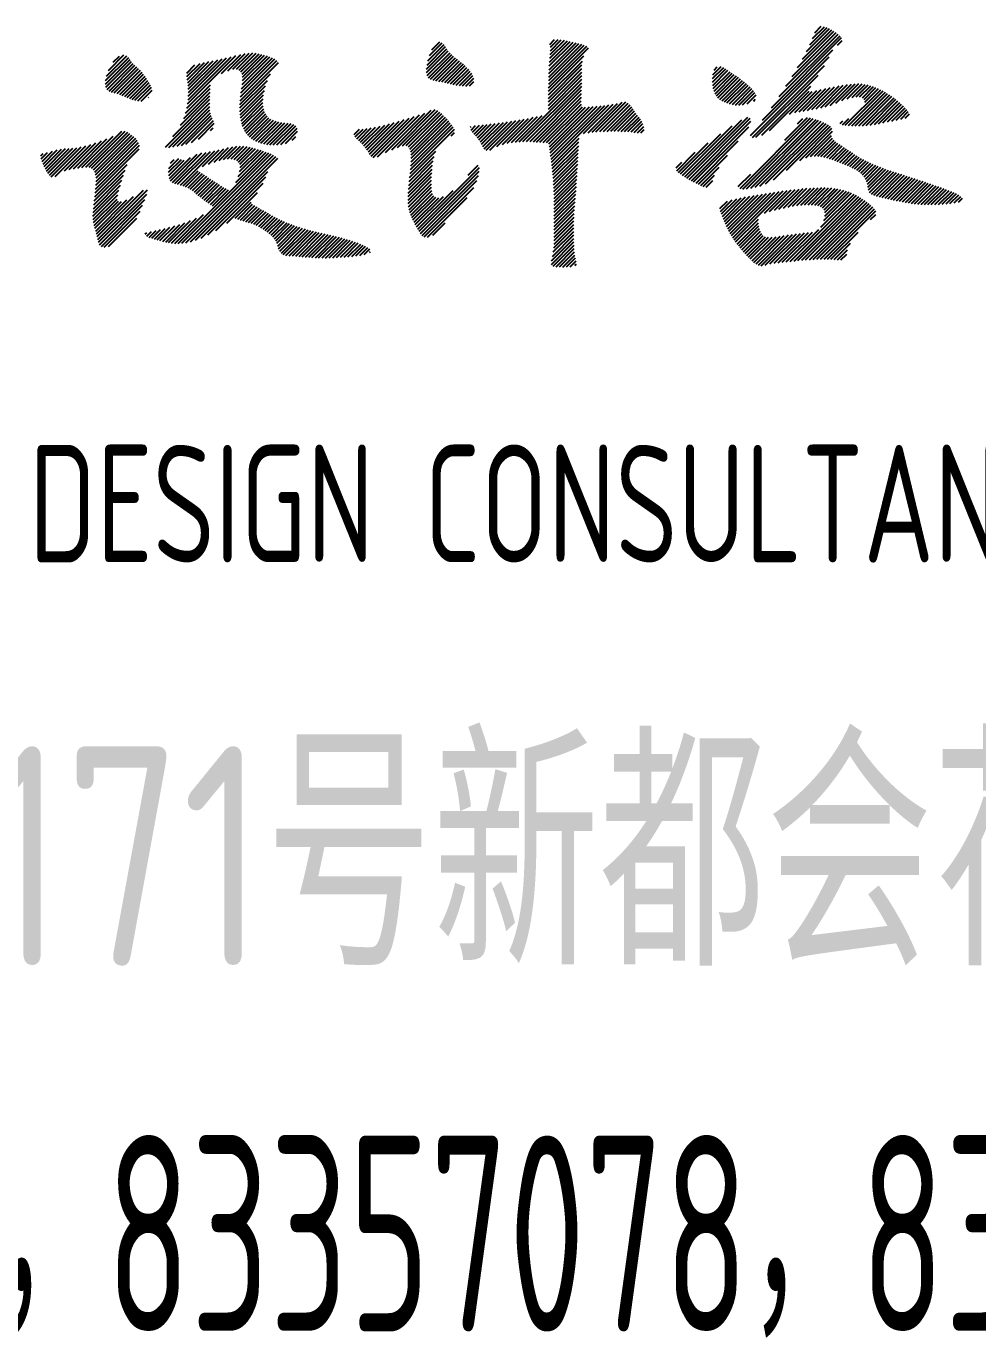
# Model space of a CAD drawing. Extents: x 580289 to 1106878, y -144605 to 78052.
# Drawn here: x 916580 to 917795, y 72422 to 74096 of the extents above; entities that cross this region are included whole.
import ezdxf
from ezdxf.enums import TextEntityAlignment as Align

# ---------------------------------------------------------------- set-up
doc = ezdxf.new("R2010")
doc.units = 0
doc.header["$LTSCALE"] = 100
doc.layers.add('T图框', color=7, linetype='CONTINUOUS')
doc.layers.add('图框', color=254, linetype='CONTINUOUS')
doc.styles.add('HZTXT', font='tssdeng.shx', dxfattribs={"width": 0.7, "bigfont": 'tssdchn.shx'})
doc.styles.add('HZTXT2', font='tssdeng.shx', dxfattribs={"width": 0.7, "bigfont": 'tssdchn.shx'})
doc.styles.add('TK', font='tssdeng.shx', dxfattribs={"width": 0.7, "bigfont": 'tssdchn.shx'})

# ---------------------------------------------------------------- blocks, each defined once
blk = doc.blocks.new('A$C72C84CBD')
at = {"layer": '图框', "color": 0}
for p, q in [((80521, 56353.4), (80550.2, 56382.6)), ((80525.1, 56362), (80547.1, 56384)), ((80528.7, 56370.1), (80543.7, 56385.1)), ((80531.4, 56377.3), (80539.7, 56385.6)), ((80042.8, 56355.6), (80052.9, 56365.8)), ((80193.1, 56339.8), (80219.5, 56366.2)), ((80193.2, 56362.4), (80199.4, 56368.6)), ((80193.5, 56344.7), (80215.8, 56367)), ((80193.8, 56349.5), (80212, 56367.7)), ((80194, 56358.8), (80203.9, 56368.6)), ((80194.1, 56354.3), (80208, 56368.2)), ((80476.2, 56281.7), (80565.7, 56371.2)), ((80485.9, 56295.9), (80563.7, 56373.6)), ((80494.6, 56309.1), (80561.2, 56375.7)), ((80502.5, 56321.4), (80558.6, 56377.6)), ((80509.6, 56333.1), (80555.9, 56379.4)), ((80515.9, 56343.8), (80553.1, 56381.1)), ((80560.3, 56361.3), (80566.6, 56367.6)), ((79630, 56329), (79649.9, 56349)), ((79774.4, 56325.2), (79798.9, 56349.7)), ((79782.4, 56328.8), (79804.5, 56350.8)), ((79788.8, 56330.7), (79809.6, 56351.5)), ((79793.4, 56330.8), (79814.2, 56351.6)), ((79796.7, 56329.6), (79818.4, 56351.3)), ((79799.1, 56327.5), (79822.2, 56350.6)), ((79800.6, 56324.5), (79825.9, 56349.8)), ((80036, 56326.4), (80063.8, 56354.3)), ((80036.1, 56331), (80061.9, 56356.8)), ((80036.6, 56336), (80060.2, 56359.6)), ((80036.7, 56322.6), (80066, 56351.9)), ((80037.7, 56341.6), (80058.4, 56362.3)), ((80038.4, 56319.8), (80068.2, 56349.7)), ((80039.7, 56348.1), (80056.1, 56364.5)), ((80191.8, 56307.1), (80242.7, 56358)), ((80191.9, 56316.2), (80237.3, 56361.6)), ((80191.9, 56311.7), (80240.4, 56360.2)), ((80192.1, 56320.8), (80234, 56362.8)), ((80192.2, 56325.5), (80230.5, 56363.7)), ((80192.4, 56330.2), (80226.8, 56364.6)), ((80192.7, 56335), (80223.2, 56365.4)), ((80464.9, 56265.9), (80554.4, 56355.4)), ((79626.1, 56311.7), (79657.8, 56343.3)), ((79626.4, 56316.5), (79655.9, 56345.9)), ((79626.7, 56307.8), (79659.5, 56340.6)), ((79627.5, 56322), (79653.4, 56347.9)), ((79628.3, 56304.9), (79661.5, 56338.1)), ((79630.8, 56302.8), (79663.8, 56335.9)), ((79633.9, 56301.5), (79666.2, 56333.8)), ((79636.2, 56339.7), (79644, 56347.5)), ((79730, 56321.3), (79747, 56338.3)), ((79730.1, 56325.9), (79740.4, 56336.2)), ((79730.6, 56317.4), (79752.7, 56339.5)), ((79731.1, 56286.5), (79792.8, 56348.1)), ((79731.3, 56313.6), (79758.3, 56340.6)), ((79731.7, 56291.6), (79786.8, 56346.6)), ((79731.8, 56309.5), (79763.9, 56341.7)), ((79732, 56296.4), (79780.9, 56345.2)), ((79732, 56305.3), (79769.5, 56342.8)), ((79732.1, 56300.9), (79775.2, 56344)), ((79798.1, 56290.6), (79847, 56339.4)), ((79798.5, 56295.4), (79845.1, 56342.1)), ((79799.1, 56300.5), (79842.5, 56344)), ((79799.8, 56305.8), (79839.5, 56345.4)), ((79800.6, 56311.1), (79836.2, 56346.7)), ((79801.3, 56320.7), (79829.4, 56348.9)), ((79801.3, 56316.2), (79832.9, 56347.8)), ((80041, 56318), (80070.6, 56347.6)), ((80044.3, 56316.8), (80073, 56345.5)), ((80048, 56316), (80075.5, 56343.5)), ((80051.8, 56315.3), (80078, 56341.5)), ((80055.6, 56314.6), (80080.5, 56339.5)), ((80059.3, 56313.8), (80083, 56337.5)), ((80062.9, 56313), (80085.4, 56335.4)), ((80066.6, 56312.1), (80087.6, 56333.1)), ((80191.8, 56302.6), (80236.8, 56347.7)), ((80191.8, 56298.1), (80234.9, 56341.2)), ((80191.8, 56293.6), (80234.4, 56336.2)), ((80401.1, 56318.8), (80415.3, 56333)), ((80401.4, 56323.6), (80412, 56334.3)), ((80403, 56329.7), (80407, 56333.7)), ((80449.6, 56246.1), (80549.9, 56346.4)), ((80451.8, 56243.8), (80543.7, 56335.7)), ((79637.4, 56300.5), (79668.5, 56331.7)), ((79641, 56299.6), (79670.8, 56329.4)), ((79644.4, 56298.5), (79672.9, 56327)), ((79647.7, 56297.4), (79674.9, 56324.5)), ((79650.9, 56296.1), (79676.8, 56322)), ((79654.1, 56294.8), (79678.6, 56319.3)), ((79657.3, 56293.4), (79680.4, 56316.6)), ((79797.8, 56281.3), (79833.1, 56316.6)), ((79797.9, 56285.9), (79837, 56325)), ((80070.2, 56311.3), (80089.8, 56330.8)), ((80074, 56310.6), (80091.8, 56328.3)), ((80077.9, 56310), (80093.6, 56325.7)), ((80082, 56309.5), (80095.1, 56322.7)), ((80086.2, 56309.3), (80096.2, 56319.3)), ((80154.4, 56238.3), (80234.2, 56318.1)), ((80191.6, 56280), (80234.3, 56322.7)), ((80191.7, 56289.1), (80234.3, 56331.7)), ((80191.7, 56284.6), (80234.3, 56327.2)), ((80401.1, 56314.3), (80418, 56331.2)), ((80401.4, 56310.2), (80420.7, 56329.4)), ((80402, 56306.3), (80423.4, 56327.6)), ((80403, 56302.8), (80426.1, 56325.9)), ((80404.3, 56299.5), (80428.8, 56324.1)), ((80405.9, 56296.7), (80431.5, 56322.3)), ((80407.9, 56294.2), (80434.2, 56320.5)), ((80410.3, 56292.2), (80436.8, 56318.6)), ((80413.1, 56290.5), (80439.3, 56316.6)), ((80456.4, 56243.9), (80535.6, 56323.2)), ((79660.5, 56292.2), (79682.1, 56313.7)), ((79663.9, 56291.1), (79683.6, 56310.8)), ((79667.6, 56290.3), (79685, 56307.7)), ((79671.8, 56290), (79685.9, 56304.1)), ((79726.1, 56268), (79759.7, 56301.6)), ((79728.5, 56274.9), (79759.7, 56306.1)), ((79730.1, 56281), (79760.1, 56310.9)), ((79797.8, 56276.8), (79830.6, 56309.7)), ((79798.1, 56272.6), (79829, 56303.5)), ((80091, 56309.5), (80096.5, 56315.1)), ((80159.1, 56238.5), (80234.2, 56313.6)), ((80163.7, 56238.6), (80234.1, 56309)), ((80168.1, 56238.5), (80233.9, 56304.3)), ((80172.3, 56238.2), (80233.8, 56299.7)), ((80416.2, 56289.1), (80441.8, 56314.7)), ((80419.4, 56287.8), (80444.2, 56312.6)), ((80422.7, 56286.6), (80446.6, 56310.5)), ((80426.3, 56285.7), (80449, 56308.3)), ((80430.1, 56285), (80451.2, 56306.1)), ((80434.5, 56284.9), (80453.3, 56303.7)), ((80439.4, 56285.3), (80455.1, 56301.1)), ((80463.7, 56246.8), (80526.3, 56309.3)), ((80473.9, 56252.5), (80524.3, 56302.9)), ((80499.4, 56273.5), (80528.2, 56302.2)), ((80506, 56275.6), (80534, 56303.6)), ((80511.4, 56276.5), (80539.8, 56304.9)), ((80516.8, 56277.4), (80545.6, 56306.2)), ((80522.2, 56278.3), (80551.2, 56307.3)), ((80527.8, 56279.4), (80556.8, 56308.5)), ((80533.3, 56280.4), (80562.4, 56309.5)), ((80539, 56281.6), (80567.8, 56310.4)), ((80544.9, 56283), (80573.1, 56311.2)), ((80551.1, 56284.7), (80578.2, 56311.8)), ((80558.5, 56287.6), (80583.1, 56312.3)), ((80566.1, 56290.8), (80587.7, 56312.4)), ((80570.4, 56259.2), (80615.8, 56304.6)), ((80573, 56293.2), (80592, 56312.1)), ((80574.5, 56258.8), (80618.8, 56303.1)), ((80578.8, 56258.5), (80621.7, 56301.5)), ((80579.2, 56294.9), (80595.9, 56311.5)), ((80583.1, 56258.4), (80624.5, 56299.8)), ((80584.5, 56295.7), (80599.5, 56310.7)), ((80588.7, 56295.4), (80603, 56309.7)), ((80592.2, 56294.4), (80606.4, 56308.6)), ((80594.4, 56292.1), (80609.6, 56307.4)), ((80595.3, 56288.6), (80612.8, 56306)), ((79681.1, 56294.8), (79681.4, 56295.1)), ((79702.8, 56231.2), (79759.4, 56287.8)), ((79707.1, 56231), (79759.3, 56283.2)), ((79712.2, 56245.1), (79759.5, 56292.4)), ((79722, 56259.4), (79759.6, 56297)), ((79798.6, 56268.6), (79827.9, 56297.9)), ((79799.3, 56264.8), (79827.4, 56292.9)), ((79800.2, 56261.2), (79827.2, 56288.3)), ((79801.3, 56257.9), (79827.5, 56284.1)), ((80176.5, 56237.9), (80233.6, 56295.1)), ((80180.6, 56237.5), (80233.5, 56290.5)), ((80184.8, 56237.2), (80233.6, 56286)), ((80189.1, 56237.1), (80234.9, 56282.9)), ((80192.1, 56235.6), (80238.8, 56282.3)), ((80192.9, 56231.9), (80243.8, 56282.7)), ((80193.4, 56227.9), (80248.7, 56283.2)), ((80193.9, 56223.9), (80253.7, 56283.7)), ((80194.4, 56219.9), (80258.7, 56284.2)), ((80194.9, 56215.9), (80263.7, 56284.7)), ((80195.4, 56212), (80268.8, 56285.3)), ((80236.5, 56248.6), (80274, 56286.1)), ((80242.1, 56249.6), (80279.5, 56287.1)), ((80247.2, 56250.3), (80285.8, 56288.8)), ((80252.2, 56250.8), (80290.5, 56289)), ((80257, 56251.1), (80293.5, 56287.6)), ((80261.7, 56251.3), (80295.8, 56285.4)), ((80266.4, 56251.5), (80297.8, 56282.9)), ((80445.1, 56286.5), (80456.5, 56297.9)), ((80453.1, 56290.1), (80455.5, 56292.4)), ((80587.6, 56258.4), (80627.3, 56298.1)), ((80592.3, 56258.6), (80630, 56296.3)), ((80597.2, 56259), (80632.6, 56294.4)), ((80602.2, 56259.5), (80635.1, 56292.5)), ((80607.5, 56260.3), (80637.6, 56290.4)), ((80612.9, 56261.2), (80640, 56288.3)), ((80618.5, 56262.4), (80642.3, 56286.1)), ((80624.2, 56263.6), (80644.5, 56283.9)), ((79712.2, 56231.6), (79759.5, 56279)), ((79717.6, 56232.5), (79760.2, 56275.1)), ((79723.1, 56233.5), (79761.2, 56271.6)), ((79729, 56235), (79762.6, 56268.6)), ((79735.9, 56237.3), (79764, 56265.5)), ((79802.7, 56254.7), (79828.2, 56280.3)), ((79804.2, 56251.8), (79829.3, 56276.9)), ((79806, 56249.1), (79830.8, 56273.9)), ((79808, 56246.6), (79832.6, 56271.2)), ((79810.2, 56244.3), (79834.8, 56268.9)), ((79812.7, 56242.3), (79837.5, 56267.1)), ((79815.3, 56240.5), (79840.6, 56265.7)), ((79963.4, 56222.4), (80007.5, 56266.5)), ((79965.2, 56219.8), (80013.9, 56268.4)), ((79968.1, 56218.2), (80020.4, 56270.4)), ((79973.4, 56219), (80027, 56272.6)), ((79983.5, 56224.5), (80033.9, 56274.9)), ((79991.6, 56228.1), (80041.9, 56278.5)), ((79998.8, 56230.9), (80047.2, 56279.3)), ((80005.4, 56232.9), (80050.3, 56277.9)), ((80010.2, 56233.3), (80053, 56276.1)), ((80013.1, 56231.6), (80055.5, 56274.1)), ((80014.8, 56228.9), (80057.8, 56271.9)), ((80015.8, 56225.4), (80060.1, 56269.7)), ((80016.3, 56221.4), (80062.3, 56267.4)), ((80112, 56227.3), (80150, 56265.3)), ((80116.7, 56227.5), (80155.3, 56266.1)), ((80125.9, 56232.2), (80160.6, 56267)), ((80133, 56234.9), (80166.3, 56268.1)), ((80139, 56236.4), (80172.1, 56269.4)), ((80144.5, 56237.3), (80177.7, 56270.6)), ((80149.6, 56237.9), (80183.5, 56271.9)), ((80271, 56251.6), (80299.6, 56280.2)), ((80275.5, 56251.6), (80301.4, 56277.5)), ((80280, 56251.6), (80303.3, 56274.9)), ((80284.4, 56251.5), (80305.2, 56272.3)), ((80288.8, 56251.4), (80307.2, 56269.8)), ((80293, 56251.2), (80309.2, 56267.3)), ((80365.6, 56193.5), (80438.2, 56266.1)), ((80368.3, 56191.8), (80446.1, 56269.5)), ((80371.1, 56190.1), (80449.2, 56268.2)), ((80436.1, 56178.7), (80526.1, 56268.7)), ((80439.8, 56177.9), (80529.6, 56267.8)), ((80444.5, 56178.2), (80533.1, 56266.7)), ((80449.8, 56179), (80536.4, 56265.6)), ((80493.1, 56240.2), (80522.1, 56269.2)), ((80509.5, 56261.1), (80516.4, 56268)), ((80566.7, 56260), (80574.8, 56268)), ((80629.9, 56264.7), (80646.7, 56281.6)), ((80635.5, 56265.9), (80648.8, 56279.2)), ((80641.2, 56267.1), (80650.8, 56276.7)), ((80646.9, 56268.3), (80652.5, 56273.9)), ((79601, 56205.8), (79647.2, 56251.9)), ((79605.3, 56205.6), (79651.5, 56251.8)), ((79608.6, 56204.4), (79654.6, 56250.3)), ((79611, 56202.2), (79657.4, 56248.6)), ((79744.8, 56241.7), (79765, 56262)), ((79760.1, 56252.6), (79763.6, 56256.1)), ((79818.2, 56238.9), (79843.9, 56264.6)), ((79821.4, 56237.5), (79847.5, 56263.7)), ((79824.7, 56236.4), (79851.3, 56263)), ((79828.3, 56235.4), (79855.3, 56262.5)), ((79832.1, 56234.8), (79859.4, 56262)), ((79836.1, 56234.3), (79863.2, 56261.4)), ((79840.4, 56234.1), (79866.6, 56260.3)), ((79845.1, 56234.3), (79869.3, 56258.5)), ((79850.1, 56234.8), (79871, 56255.7)), ((79855.9, 56236.1), (79871.5, 56251.8)), ((79943.7, 56247.6), (79950.3, 56254.2)), ((79945, 56244.4), (79955, 56254.4)), ((79947.1, 56242), (79960.1, 56255)), ((79949.4, 56239.8), (79965.4, 56255.8)), ((79951.7, 56237.7), (79971, 56256.9)), ((79954, 56235.4), (79976.7, 56258.1)), ((79956.1, 56233.1), (79982.6, 56259.6)), ((79958.1, 56230.6), (79988.6, 56261.1)), ((79960, 56228), (79994.8, 56262.8)), ((79961.8, 56225.3), (80001.1, 56264.6)), ((80015, 56197.6), (80071.5, 56254.2)), ((80015.4, 56202.6), (80070, 56257.2)), ((80015.9, 56207.5), (80068.3, 56259.9)), ((80016.2, 56212.4), (80066.3, 56262.5)), ((80016.4, 56217.1), (80064.3, 56265)), ((80067.6, 56245.8), (80071.9, 56250)), ((80092.1, 56256.8), (80093.1, 56257.8)), ((80092.9, 56253.1), (80098.7, 56258.9)), ((80094.8, 56250.5), (80103.5, 56259.2)), ((80096.9, 56248.1), (80108.5, 56259.7)), ((80099, 56245.8), (80113.5, 56260.3)), ((80101.1, 56243.3), (80118.6, 56260.9)), ((80102.9, 56240.7), (80123.8, 56261.6)), ((80104.7, 56238), (80129, 56262.3)), ((80106.3, 56235.1), (80134.2, 56263)), ((80107.7, 56232), (80139.5, 56263.7)), ((80109.4, 56229.2), (80144.7, 56264.5)), ((80297.1, 56250.8), (80310.8, 56264.5)), ((80301.1, 56250.2), (80312.2, 56261.4)), ((80305.1, 56249.7), (80313.2, 56257.8)), ((80309.3, 56249.5), (80313.6, 56253.8)), ((80362.8, 56195.3), (80426, 56258.5)), ((80374, 56188.5), (80449.8, 56264.3)), ((80376.9, 56186.9), (80447.5, 56257.4)), ((80455.5, 56180.2), (80539.7, 56264.3)), ((80461.5, 56181.7), (80542.9, 56263)), ((80468.6, 56184.3), (80545.9, 56261.6)), ((80478.6, 56189.8), (80548.8, 56260)), ((80495.4, 56202.1), (80551.4, 56258.1)), ((80512.3, 56214.5), (80553.4, 56255.6)), ((80520.2, 56217.9), (80553.9, 56251.6)), ((80563.9, 56261.7), (80567.4, 56265.1)), ((79562.1, 56193.7), (79601.3, 56233)), ((79574, 56201.2), (79607.6, 56234.8)), ((79580.1, 56202.8), (79614.1, 56236.8)), ((79585.6, 56203.8), (79621, 56239.2)), ((79590.9, 56204.6), (79628.1, 56241.8)), ((79596.1, 56205.3), (79636, 56245.2)), ((79612.6, 56199.4), (79660, 56246.8)), ((79613.5, 56177.8), (79669.5, 56233.8)), ((79613.6, 56195.9), (79662.5, 56244.8)), ((79613.9, 56182.8), (79668.5, 56237.3)), ((79614.2, 56192), (79664.9, 56242.7)), ((79614.3, 56187.6), (79666.9, 56240.2)), ((79771.2, 56214.3), (79788.8, 56231.9)), ((79777, 56215.6), (79793.9, 56232.5)), ((79782.2, 56216.3), (79798.6, 56232.7)), ((79786.6, 56216.3), (79803, 56232.6)), ((79790.5, 56215.6), (79807, 56232.1)), ((79864.5, 56240.2), (79869.1, 56244.9)), ((80195.9, 56208), (80230.7, 56242.7)), ((80196.4, 56204), (80230.4, 56238)), ((80196.9, 56199.9), (80230.2, 56233.2)), ((80357.6, 56199), (80395.4, 56236.8)), ((80360.2, 56197.1), (80411.4, 56248.4)), ((80379.9, 56185.4), (80433.7, 56239.2)), ((80526.1, 56219.4), (80552.9, 56246.1)), ((80531.1, 56219.9), (80554.1, 56242.8)), ((80535.5, 56219.8), (80556.1, 56240.3)), ((80539.4, 56219.2), (80558.4, 56238.2)), ((80543.1, 56218.4), (80561, 56236.3)), ((80546.7, 56217.5), (80563.8, 56234.5)), ((80550.1, 56216.4), (80566.5, 56232.8)), ((79543.9, 56220.4), (79546.9, 56223.4)), ((79544.3, 56216.3), (79552.3, 56224.4)), ((79545.4, 56213), (79558.5, 56226.1)), ((79546.7, 56209.8), (79564.7, 56227.8)), ((79548.2, 56206.8), (79570.3, 56228.9)), ((79549.7, 56203.8), (79575.4, 56229.5)), ((79551.2, 56200.8), (79580.1, 56229.8)), ((79552.8, 56198), (79584.8, 56229.9)), ((79554.7, 56195.4), (79589.9, 56230.5)), ((79557.1, 56193.3), (79595.4, 56231.6)), ((79613, 56172.9), (79669.1, 56229)), ((79706.7, 56199.2), (79723.3, 56215.7)), ((79707.1, 56204), (79719.9, 56216.9)), ((79707.9, 56191.4), (79734.8, 56218.3)), ((79709.4, 56188.4), (79743.2, 56222.2)), ((79709.4, 56210.9), (79714.1, 56215.6)), ((79711.8, 56186.4), (79749.4, 56223.9)), ((79714.8, 56184.9), (79754.7, 56224.7)), ((79718.3, 56183.9), (79760.1, 56225.7)), ((79719.1, 56108.3), (79834.7, 56223.9)), ((79722, 56183), (79765.7, 56226.8)), ((79723.9, 56108.6), (79837.9, 56222.6)), ((79729, 56109.3), (79840.9, 56221.2)), ((79734.8, 56110.5), (79843.8, 56219.5)), ((79741.2, 56112.4), (79846.1, 56217.4)), ((79750.1, 56206.7), (79771.4, 56228)), ((79757.7, 56209.8), (79777.2, 56229.3)), ((79764.8, 56212.3), (79783.1, 56230.7)), ((79792.6, 56186.3), (79831.4, 56225.1)), ((79793.7, 56214.3), (79810.8, 56231.4)), ((79795.6, 56193.8), (79828.1, 56226.3)), ((79796.2, 56212.3), (79814.4, 56230.5)), ((79797.4, 56200.1), (79824.8, 56227.5)), ((79797.7, 56209.4), (79817.9, 56229.6)), ((79798.2, 56205.4), (79821.4, 56228.5)), ((80013.8, 56187.5), (80045.9, 56219.6)), ((80014.4, 56192.6), (80047.9, 56226.1)), ((80197.3, 56195.8), (80229.9, 56228.5)), ((80197.6, 56191.7), (80229.7, 56223.7)), ((80197.9, 56187.5), (80229.4, 56219)), ((80355.3, 56201.2), (80378.9, 56224.8)), ((80382.9, 56183.9), (80420, 56221)), ((80553.5, 56215.4), (80569.2, 56231)), ((80556.9, 56214.2), (80571.9, 56229.2)), ((80560.2, 56213.1), (80574.6, 56227.4)), ((80563.5, 56211.9), (80577.3, 56225.7)), ((80566.8, 56210.6), (80580, 56223.9)), ((80570, 56209.3), (80582.7, 56222.1)), ((80573.1, 56208), (80585.5, 56220.3)), ((80576.2, 56206.6), (80588.3, 56218.6)), ((80579.2, 56205.1), (80591.1, 56217)), ((80582.2, 56203.6), (80594, 56215.4)), ((79611.9, 56162.8), (79651.2, 56202.1)), ((79612.5, 56167.9), (79653.8, 56209.1)), ((79707, 56195), (79726.6, 56214.6)), ((79725.4, 56181.9), (79744.7, 56201.2)), ((79728.6, 56180.7), (79747.3, 56199.3)), ((79748.5, 56115.2), (79833.6, 56200.3)), ((80012.4, 56168.2), (80042.8, 56198.5)), ((80012.6, 56172.8), (80043.2, 56203.4)), ((80012.9, 56177.6), (80043.8, 56208.5)), ((80013.3, 56182.5), (80044.6, 56213.8)), ((80024.9, 56126.7), (80103.4, 56205.2)), ((80026.5, 56123.9), (80103.2, 56200.6)), ((80089.2, 56195.5), (80102.1, 56208.5)), ((80198.1, 56183.2), (80229.1, 56214.2)), ((80198.3, 56179), (80228.9, 56209.5)), ((80198.5, 56174.7), (80228.6, 56204.7)), ((80198.7, 56170.3), (80228.4, 56200)), ((80354.7, 56205), (80361.9, 56212.3)), ((80386, 56182.5), (80409.4, 56205.9)), ((80585, 56201.9), (80597, 56213.9)), ((80587.6, 56200.1), (80600, 56212.4)), ((80590.1, 56198), (80603, 56211)), ((80592.3, 56195.8), (80606.1, 56209.6)), ((80594.4, 56193.3), (80609.3, 56208.2)), ((80596.1, 56190.6), (80612.5, 56206.9)), ((80597.6, 56187.6), (80615.7, 56205.7)), ((80598.7, 56184.2), (80619, 56204.4)), ((80599.4, 56180.3), (80622.3, 56203.3)), ((80600.2, 56176.7), (80625.6, 56202.1)), ((80601.5, 56173.5), (80629, 56201)), ((80603.8, 56171.3), (80632.4, 56199.9)), ((80607, 56170), (80635.8, 56198.9)), ((79610.4, 56147.8), (79645.3, 56182.6)), ((79610.8, 56152.7), (79647.2, 56189.1)), ((79611.3, 56157.7), (79649.1, 56195.5)), ((79731.6, 56179.2), (79750, 56197.6)), ((79734.5, 56177.6), (79752.8, 56195.9)), ((79737.2, 56175.8), (79755.5, 56194.1)), ((79739.7, 56173.8), (79758.2, 56192.3)), ((79742.2, 56171.8), (79760.9, 56190.6)), ((79744.6, 56169.7), (79763.7, 56188.8)), ((79747.1, 56167.7), (79766.4, 56187)), ((79749.6, 56165.7), (79769.1, 56185.2)), ((79752.1, 56163.7), (79771.8, 56183.5)), ((79754.7, 56161.9), (79774.6, 56181.7)), ((79756.9, 56119.2), (79831, 56193.3)), ((79767.3, 56125.1), (79827.7, 56185.5)), ((80012.4, 56163.6), (80042.5, 56193.8)), ((80012.6, 56159.3), (80042.4, 56189.1)), ((80013, 56155.3), (80042.3, 56184.5)), ((80028.3, 56121.1), (80102.3, 56195.1)), ((80030.3, 56118.7), (80100.2, 56188.6)), ((80198.8, 56165.9), (80228.1, 56195.2)), ((80198.9, 56161.5), (80227.8, 56190.5)), ((80199, 56157.1), (80227.5, 56185.7)), ((80389.2, 56181.2), (80403.4, 56195.4)), ((80392.7, 56180.3), (80401.2, 56188.8)), ((80433.8, 56180.9), (80449.8, 56196.9)), ((80610.4, 56168.9), (80639.2, 56197.8)), ((80613.9, 56168), (80642.6, 56196.7)), ((80617.5, 56167), (80646, 56195.6)), ((80621.1, 56166.2), (80649.4, 56194.5)), ((80624.8, 56165.3), (80652.8, 56193.3)), ((80628.4, 56164.5), (80656.1, 56192.2)), ((80632.1, 56163.7), (80659.5, 56191.1)), ((80635.8, 56162.9), (80662.9, 56190)), ((80639.6, 56162.2), (80666.3, 56188.9)), ((80643.4, 56161.5), (80669.6, 56187.8)), ((80647.2, 56160.8), (80673, 56186.6)), ((80651, 56160.2), (80676.4, 56185.5)), ((80654.9, 56159.6), (80679.7, 56184.4)), ((80658.9, 56159.1), (80683.1, 56183.2)), ((80663, 56158.6), (80686.4, 56182.1)), ((79610.2, 56143.1), (79643.4, 56176.3)), ((79610.5, 56138.9), (79641.9, 56170.3)), ((79611.1, 56135), (79641.1, 56165)), ((79614.8, 56120.7), (79662.2, 56168.2)), ((79615.7, 56117.2), (79675, 56176.5)), ((79616.6, 56113.6), (79679.8, 56176.8)), ((79617.5, 56109.9), (79679, 56171.5)), ((79757.4, 56160.1), (79777.3, 56180)), ((79760.1, 56158.3), (79780.2, 56178.4)), ((79762.7, 56156.4), (79783.1, 56176.8)), ((79781.1, 56134.3), (79820.1, 56173.4)), ((80013.8, 56151.5), (80042.3, 56180.1)), ((80014.7, 56148), (80042.7, 56175.9)), ((80015.9, 56144.7), (80043.5, 56172.3)), ((80017.2, 56141.5), (80045.2, 56169.4)), ((80018.6, 56138.4), (80047.7, 56167.5)), ((80020.2, 56135.5), (80051.5, 56166.8)), ((80021.7, 56132.5), (80057.7, 56168.5)), ((80023.3, 56129.6), (80069.8, 56176.1)), ((80033.1, 56116.9), (80096.2, 56180)), ((80037.1, 56116.5), (80087.8, 56167.2)), ((80199, 56152.7), (80227.2, 56180.9)), ((80199, 56148.2), (80226.9, 56176.1)), ((80199, 56143.7), (80226.6, 56171.3)), ((80199, 56139.2), (80226.2, 56166.4)), ((80412.4, 56146), (80431.9, 56165.5)), ((80413.6, 56142.8), (80437.5, 56166.7)), ((80414.9, 56139.6), (80443.1, 56167.7)), ((80416.2, 56136.4), (80448.5, 56168.7)), ((80417.6, 56133.3), (80454, 56169.7)), ((80419, 56130.2), (80459.3, 56170.5)), ((80420.4, 56127.1), (80464.7, 56171.4)), ((80421.9, 56124.1), (80470, 56172.3)), ((80423.5, 56121.2), (80475.4, 56173.1)), ((80425.2, 56118.4), (80480.7, 56173.9)), ((80426.9, 56115.6), (80486, 56174.7)), ((80428.7, 56112.9), (80491.2, 56175.5)), ((80467.2, 56146.9), (80496.4, 56176.2)), ((80473.7, 56149), (80501.5, 56176.8)), ((80479.9, 56150.7), (80506.6, 56177.4)), ((80485.8, 56152.1), (80511.6, 56177.9)), ((80491.7, 56153.5), (80516.6, 56178.4)), ((80497.4, 56154.7), (80521.5, 56178.8)), ((80500, 56085.5), (80584.6, 56170)), ((80503, 56155.8), (80526.3, 56179.1)), ((80505, 56086), (80587.5, 56168.5)), ((80508.4, 56156.7), (80531.1, 56179.4)), ((80510, 56086.5), (80590.3, 56166.8)), ((80513.5, 56157.4), (80535.7, 56179.6)), ((80514.9, 56086.9), (80593, 56165)), ((80518.4, 56157.8), (80540.3, 56179.7)), ((80523.1, 56157.9), (80544.8, 56179.7)), ((80527.4, 56157.8), (80549.1, 56179.5)), ((80531.5, 56157.4), (80553.3, 56179.2)), ((80535.3, 56156.7), (80557.3, 56178.7)), ((80538.7, 56155.6), (80561.1, 56178)), ((80539.3, 56129.3), (80581.6, 56171.5)), ((80541.4, 56153.9), (80564.8, 56177.3)), ((80543.2, 56137.7), (80578.4, 56172.9)), ((80543.4, 56151.4), (80568.4, 56176.4)), ((80544.4, 56147.9), (80571.9, 56175.3)), ((80544.5, 56143.4), (80575.2, 56174.2)), ((80667.1, 56158.3), (80689.7, 56180.9)), ((80671.3, 56158), (80693.1, 56179.7)), ((80675.7, 56158), (80696.4, 56178.6)), ((80680.2, 56158), (80699.7, 56177.4)), ((80684.8, 56158.1), (80702.9, 56176.2)), ((80689.5, 56158.2), (80706.2, 56174.9)), ((80694.2, 56158.4), (80709.4, 56173.6)), ((80699, 56158.8), (80712.5, 56172.2)), ((80704, 56159.3), (80715.2, 56170.5)), ((80709.4, 56160.1), (80717.7, 56168.5)), ((80714.8, 56161.1), (80720, 56166.2)), ((79611.9, 56131.3), (79642.8, 56162.2)), ((79612.8, 56127.8), (79646.9, 56161.8)), ((79613.8, 56124.3), (79653.5, 56164)), ((79618.7, 56106.7), (79676.6, 56164.6)), ((79621.1, 56104.6), (79673.7, 56157.2)), ((79624.7, 56103.7), (79670.5, 56149.6)), ((79791.7, 56140.5), (79812.4, 56161.2)), ((79795, 56139.3), (79814.1, 56158.4)), ((79798.4, 56138.2), (79816.9, 56156.8)), ((79801.8, 56137.1), (79819.8, 56155.1)), ((79805.3, 56136.1), (79822.7, 56153.5)), ((79808.8, 56135.1), (79825.5, 56151.9)), ((79812.3, 56134.1), (79828.4, 56150.3)), ((79815.6, 56132.9), (79831.3, 56148.7)), ((80199, 56134.7), (80225.8, 56161.5)), ((80199, 56130.2), (80225.4, 56156.6)), ((80199, 56125.7), (80224.9, 56151.7)), ((80410.5, 56153.2), (80419.9, 56162.5)), ((80411.3, 56149.4), (80426.1, 56164.2)), ((80519.8, 56087.3), (80595.7, 56163.2)), ((80524.7, 56087.7), (80598.3, 56161.3)), ((80529.4, 56088), (80600.8, 56159.3)), ((80534.1, 56088.2), (80603.2, 56157.3)), ((80538.7, 56088.3), (80605.5, 56155.1)), ((80543.3, 56088.3), (80607.6, 56152.7)), ((80547.7, 56088.3), (80609.3, 56149.9)), ((79630, 56104.5), (79666.1, 56140.6)), ((79699.4, 56111.1), (79721, 56132.7)), ((79703.1, 56110.2), (79727.7, 56134.9)), ((79706.8, 56109.5), (79734.8, 56137.5)), ((79710.7, 56108.9), (79742.6, 56140.8)), ((79714.8, 56108.5), (79751.5, 56145.2)), ((79818.7, 56131.6), (79834.2, 56147)), ((79821.8, 56130.1), (79837, 56145.4)), ((79824.7, 56128.5), (79839.8, 56143.7)), ((79827.4, 56126.8), (79842.7, 56142.1)), ((79830.1, 56125.1), (79845.7, 56140.6)), ((79832.7, 56123.1), (79848.7, 56139.1)), ((79835.2, 56121.1), (79851.7, 56137.7)), ((79837.6, 56119), (79854.8, 56136.3)), ((79839.8, 56116.7), (79858, 56134.9)), ((79841.8, 56114.3), (79861.2, 56133.7)), ((79843.6, 56111.6), (79864.4, 56132.4)), ((80044.1, 56119), (80059.7, 56134.6)), ((80198.7, 56107.5), (80223.9, 56132.7)), ((80198.8, 56112.1), (80224.1, 56137.3)), ((80198.9, 56121.2), (80224.6, 56146.8)), ((80198.9, 56116.6), (80224.3, 56142)), ((80430.5, 56110.3), (80459.8, 56139.5)), ((80432.4, 56107.7), (80459.5, 56134.8)), ((80602.8, 56138.9), (80609.4, 56145.5)), ((79677.1, 56120.2), (79678.9, 56122)), ((79678.9, 56117.5), (79685.2, 56123.8)), ((79682, 56116.1), (79690.8, 56124.9)), ((79685.3, 56115), (79696.6, 56126.2)), ((79688.8, 56113.9), (79702.5, 56127.6)), ((79692.3, 56112.9), (79708.5, 56129.1)), ((79695.8, 56112), (79714.6, 56130.8)), ((79845.1, 56108.6), (79867.7, 56131.2)), ((79846.2, 56105.1), (79871.1, 56130.1)), ((79847.2, 56101.7), (79874.5, 56129)), ((79848.7, 56098.7), (79877.9, 56127.9)), ((79850.7, 56096.2), (79881.4, 56126.9)), ((79853.2, 56094.3), (79884.8, 56125.9)), ((79856.5, 56093.1), (79888.4, 56124.9)), ((79860.7, 56092.7), (79891.9, 56124)), ((79864.9, 56092.5), (79895.5, 56123.1)), ((79869.1, 56092.2), (79899.1, 56122.2)), ((79873.3, 56091.9), (79902.8, 56121.4)), ((79877.4, 56091.5), (79906.5, 56120.6)), ((79881.5, 56091.1), (79910.3, 56119.9)), ((79885.6, 56090.8), (79914, 56119.1)), ((79889.8, 56090.5), (79917.7, 56118.3)), ((79894.1, 56090.2), (79921.3, 56117.4)), ((79898.3, 56090), (79924.8, 56116.5)), ((79902.7, 56089.9), (79928.4, 56115.5)), ((80195.3, 56086.1), (80224, 56114.8)), ((80196.6, 56091.9), (80224, 56119.3)), ((80197.7, 56097.5), (80223.9, 56123.7)), ((80198.5, 56102.8), (80223.9, 56128.2)), ((80434.4, 56105.2), (80460, 56130.8)), ((80436.4, 56102.7), (80461, 56127.3)), ((80438.5, 56100.3), (80462.2, 56124.1)), ((80440.6, 56097.9), (80463.7, 56121)), ((80442.7, 56095.5), (80465.7, 56118.6)), ((80444.8, 56093.2), (80468.7, 56117)), ((80447, 56090.8), (80472.5, 56116.4)), ((80449.2, 56088.6), (80477, 56116.3)), ((80451.5, 56086.4), (80482, 56116.9)), ((80453.9, 56084.3), (80487.3, 56117.7)), ((80456.6, 56082.5), (80492.6, 56118.5)), ((80459.5, 56080.9), (80497.9, 56119.3)), ((80462.9, 56079.8), (80503.1, 56120)), ((80468.2, 56080.6), (80508.3, 56120.7)), ((80474.3, 56082.3), (80513.4, 56121.3)), ((80479.6, 56083.1), (80518.4, 56121.9)), ((80484.8, 56083.8), (80523.4, 56122.3)), ((80489.9, 56084.4), (80528.5, 56122.9)), ((80495, 56085), (80536.5, 56126.4)), ((80552.1, 56088.2), (80586.7, 56122.8)), ((79907.2, 56089.8), (79931.8, 56114.5)), ((79911.7, 56089.9), (79935.3, 56113.5)), ((79916.4, 56090.1), (79938.7, 56112.4)), ((79921.2, 56090.4), (79942.1, 56111.3)), ((79926, 56090.7), (79945.4, 56110.1)), ((79930.9, 56091.1), (79948.8, 56109)), ((79935.7, 56091.5), (79952, 56107.7)), ((79940.7, 56091.9), (79955.2, 56106.4)), ((79945.7, 56092.4), (79958.3, 56105)), ((79950.8, 56093.1), (79961.1, 56103.4)), ((79956.4, 56094.1), (79963.6, 56101.4)), ((79963.4, 56096.7), (79964.7, 56097.9)), ((80195.4, 56081.7), (80224.1, 56110.4)), ((80197.8, 56079.6), (80224.2, 56106.1)), ((80201.4, 56078.7), (80224.4, 56101.8)), ((80556.4, 56088), (80577.1, 56108.7)), ((80560.6, 56087.7), (80573.3, 56100.4)), ((80205.6, 56078.4), (80224.7, 56097.6)), ((80210, 56078.3), (80225.2, 56093.5)), ((80214.5, 56078.4), (80226.1, 56089.9)), ((80219.3, 56078.7), (80227.1, 56086.4)), ((80225.4, 56080.3), (80227.2, 56082)), ((80564.9, 56087.5), (80572.2, 56094.8))]:
    blk.add_line(p, q, dxfattribs=at)
at = {"layer": '图框', "color": 0, "style": 'HZTXT', "width": 0.7}
blk.add_text('KING YEA  (CHINA FUZHOU ) ENGINEERING DESIGN CONSULTANTS ,LTD', height=150, dxfattribs=at).set_placement((76814.2, 55701.3))
at = {"layer": '图框', "color": 0}
for s, height, style, width, p in [('地址：福州市五一北路171号新都会花园广场6F', 280, 'HZTXT2', 0.8, (79590.3, 55340.8)), ('0591-83357028，83357078，83357058', 250, 'TK', 0.6, (79801.9, 54841))]:
    blk.add_text(s, height=height, dxfattribs=dict(at, style=style, width=width)).set_placement(p, align=Align.MIDDLE)
blk = doc.blocks.new('图框')
at = {"layer": 'T图框', "color": 4}
blk.add_blockref('A$C72C84CBD', (602717, 102743.5), dxfattribs=at)

msp = doc.modelspace()

# ---------------------------------------------------------------- block references
at = {"layer": 'T图框'}
msp.add_blockref('图框', (234338.3, -85033.1), dxfattribs=at)

doc.saveas('drawing.dxf')
